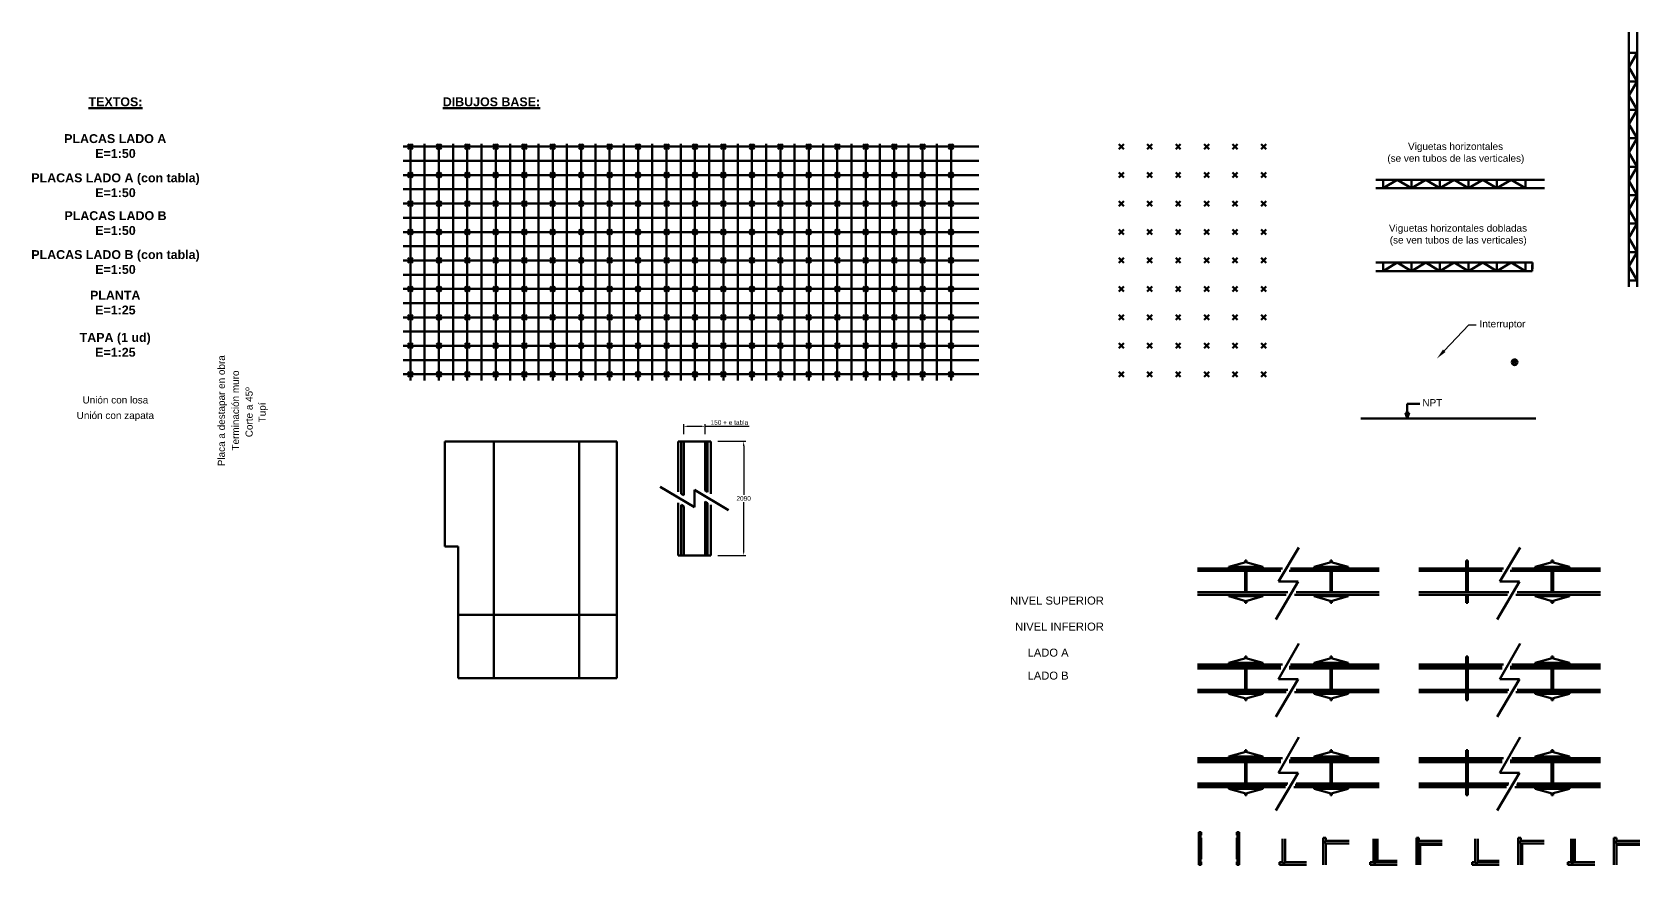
# Model space of a CAD drawing. Header units: millimetres. Extents: x 151209 to 210609, y -6564 to 23880.
# Drawn here: x 158222 to 180820, y -6564 to 5142 of the extents above; entities that cross this region are included whole.
import ezdxf
from ezdxf import colors
from ezdxf.entities.mleader import LeaderData, LeaderLine
from ezdxf.math import Vec2, Vec3

# ---------------------------------------------------------------- set-up
doc = ezdxf.new("R2010")
doc.units = ezdxf.units.MM
doc.header["$MEASUREMENT"] = 0
doc.header["$PDMODE"] = 3
doc.header["$PDSIZE"] = 35
doc.styles.get("Standard").update_dxf_attribs({"font": 'arial.ttf'})
doc.dimstyles.get("Standard").update_dxf_attribs({"dimtxt": 65, "dimasz": 65, "dimexe": 30, "dimexo": 100, "dimgap": 20, "dimtad": 1, "dimtih": 1, "dimtoh": 1, "dimdec": 0, "dimzin": 0, "dimdsep": 46, "dimtxsty": 'Standard', "dimcen": 0.09, "dimadec": 0, "dimazin": 0, "dimtfac": 1, "dimtdec": 0, "dimtofl": 0, "dimtmove": 0, "dimatfit": 3, "dimfxl": 1, "dimtolj": 1, "dimtzin": 0, "dimarcsym": 0})

# ---------------------------------------------------------------- blocks, each defined once
blk = doc.blocks.new('*D8')
at = {"color": 0, "lineweight": -2, "transparency": 16777216}
for p, q in [((167380, -510), (167380, -369)), ((167445, -399), (167615, -399)), ((167680, -510), (167680, -369)), ((167680, -399), (168299, -399))]:
    blk.add_line(p, q, dxfattribs=at)
at = {"color": 0, "lineweight": 100, "transparency": 16777216}
for points in [[(167445, -388), (167445, -410), (167380, -399)], [(167615, -388), (167615, -410), (167680, -399)]]:
    blk.add_solid(points, dxfattribs=at)
at = {"layer": 'Defpoints', "color": 0, "lineweight": 100, "transparency": 16777216}
for p in [(167680, -399), (167380, -610), (167680, -610)]:
    blk.add_point(p, dxfattribs=at)
at = {"color": 0, "lineweight": 100, "transparency": 16777216, "insert": (168022, -346), "char_height": 65, "attachment_point": 5}
blk.add_mtext('\\A1;150 + e tabla', dxfattribs=at)
blk = doc.blocks.new('*D9')
at = {"color": 0, "lineweight": -2, "transparency": 16777216}
for p, q in [((167860, -610), (168253, -610)), ((168223, -675), (168223, -1360)), ((168223, -2150), (168223, -1466)), ((167860, -2215), (168253, -2215))]:
    blk.add_line(p, q, dxfattribs=at)
at = {"color": 0, "lineweight": 100, "transparency": 16777216}
for points in [[(168212, -675), (168234, -675), (168223, -610)], [(168212, -2150), (168234, -2150), (168223, -2215)]]:
    blk.add_solid(points, dxfattribs=at)
at = {"layer": 'Defpoints', "color": 0, "lineweight": 100, "transparency": 16777216}
for p in [(167760, -610), (167760, -2215), (168223, -2215)]:
    blk.add_point(p, dxfattribs=at)
at = {"color": 0, "lineweight": 100, "transparency": 16777216, "insert": (168223, -1413), "char_height": 65, "attachment_point": 5}
blk.add_mtext('\\A1;2090', dxfattribs=at)

msp = doc.modelspace()

# ---------------------------------------------------------------- hatches: boundary and pattern name
at = {"lineweight": 100}
h = msp.add_hatch(color=8, dxfattribs=at)
h.dxf.hatch_style = 1
h.paths.add_polyline_path([(167380.5, -1524.1), (167344.5, -1502.7), (167344.5, -2215.4), (167380.5, -2215.4)])
h.paths.add_polyline_path([(167380.5, -610.1), (167344.5, -610.1), (167344.5, -1347.6), (167380.5, -1369)])
h.paths.add_polyline_path([(167716.5, -610.1), (167680.5, -610.1), (167680.5, -1301.4), (167716.5, -1322.8)])
h.paths.add_polyline_path([(167716.5, -1477.9), (167680.5, -1456.5), (167680.5, -2215.4), (167716.5, -2215.4)])

# ---------------------------------------------------------------- linework, layer by layer
for p, q in [((180663.6, 1560.8), (180663.6, 5142.4)), ((180783.6, 1560.8), (180783.6, 5142.4)), ((180663.6, 4850.8), (180783.6, 4850.8)), ((180663.6, 4650.8), (180783.6, 4850.8)), ((180783.6, 4450.8), (180663.6, 4650.8)), ((180663.6, 4450.8), (180783.6, 4450.8)), ((180663.6, 4250.8), (180783.6, 4450.8)), ((180783.6, 4050.8), (180663.6, 4250.8)), ((180663.6, 4050.8), (180783.6, 4050.8)), ((180663.6, 3850.8), (180783.6, 4050.8)), ((180783.6, 3650.8), (180663.6, 3850.8)), ((180663.6, 3650.8), (180783.6, 3650.8)), ((180663.6, 3450.8), (180783.6, 3650.8)), ((180783.6, 3250.8), (180663.6, 3450.8)), ((180663.6, 3250.8), (180783.6, 3250.8)), ((180663.6, 3050.8), (180783.6, 3250.8)), ((177110.7, 3067.4), (179480.7, 3067.4)), ((177110.7, 2947.4), (179480.7, 2947.4)), ((177210.7, 2947.4), (177410.7, 3067.4)), ((177210.7, 2947.4), (177210.7, 3067.4)), ((177410.7, 3067.4), (177610.7, 2947.4)), ((177610.7, 2947.4), (177810.7, 3067.4)), ((177610.7, 2947.4), (177610.7, 3067.4)), ((177810.7, 3067.4), (178010.7, 2947.4)), ((178010.7, 2947.4), (178210.7, 3067.4)), ((178010.7, 2947.4), (178010.7, 3067.4)), ((178210.7, 3067.4), (178410.7, 2947.4)), ((178410.7, 2947.4), (178610.7, 3067.4)), ((178410.7, 2947.4), (178410.7, 3067.4)), ((178610.7, 3067.4), (178810.7, 2947.4)), ((178810.7, 2947.4), (179010.7, 3067.4)), ((178810.7, 2947.4), (178810.7, 3067.4)), ((179010.7, 3067.4), (179210.7, 2947.4)), ((179210.7, 2947.4), (179210.7, 3067.4)), ((180783.6, 2850.8), (180663.6, 3050.8)), ((180663.6, 2850.8), (180783.6, 2850.8)), ((180663.6, 2650.8), (180783.6, 2850.8)), ((180783.6, 2450.8), (180663.6, 2650.8)), ((180663.6, 2450.8), (180783.6, 2450.8)), ((180663.6, 2250.8), (180783.6, 2450.8)), ((180783.6, 2050.8), (180663.6, 2250.8)), ((180663.6, 2050.8), (180783.6, 2050.8)), ((180663.6, 1850.8), (180783.6, 2050.8)), ((177110.7, 1902), (179310.7, 1902)), ((177210.7, 1782), (177410.7, 1902)), ((177210.7, 1782), (177210.7, 1902)), ((177410.7, 1902), (177610.7, 1782)), ((177610.7, 1782), (177810.7, 1902)), ((177610.7, 1782), (177610.7, 1902)), ((177810.7, 1902), (178010.7, 1782)), ((178010.7, 1782), (178210.7, 1902)), ((178010.7, 1782), (178010.7, 1902)), ((178210.7, 1902), (178410.7, 1782)), ((178410.7, 1782), (178610.7, 1902)), ((178410.7, 1782), (178410.7, 1902)), ((178610.7, 1902), (178810.7, 1782)), ((178810.7, 1782), (179010.7, 1902)), ((178810.7, 1782), (178810.7, 1902)), ((179010.7, 1902), (179210.7, 1782)), ((179210.7, 1782), (179210.7, 1902)), ((179304.2, 1782), (179304.2, 1871.9)), ((179310.7, 1902), (179310.7, 1816.3)), ((180783.6, 1650.8), (180663.6, 1850.8)), ((177110.7, 1782), (179304.2, 1782)), ((180663.6, 1650.8), (180783.6, 1650.8)), ((179088.5, 474.5), (179032.1, 530.9)), ((179088.5, 530.9), (179032.1, 474.5)), ((177550.9, -290.2), (177525.5, -209)), ((177576.4, -209), (177525.5, -209)), ((177550.9, -290.2), (177550.9, -80.8)), ((177550.9, -80.8), (177728.6, -80.8)), ((177550.9, -290.2), (177576.4, -209)), ((179359.6, -290.2), (176897.4, -290.2)), ((167530.5, -1535.7), (167049.9, -1250)), ((168011, -1575.5), (167530.5, -1289.8)), ((167530.5, -1289.8), (167530.5, -1535.7)), ((176028.4, -2102.2), (175742.7, -2582.7)), ((179137.6, -2102.2), (178851.9, -2582.7)), ((175040.5, -2376.7), (175280.5, -2308)), ((175040.5, -2396.7), (175040.5, -2376.7)), ((175040.5, -2376.7), (175520.5, -2376.7)), ((175270.5, -2286.7), (175290.5, -2286.7)), ((175270.5, -2310.8), (175270.5, -2286.7)), ((175270.5, -2732.7), (175270.5, -2432.7)), ((175280.5, -2308), (175520.5, -2376.7)), ((175290.5, -2310.8), (175290.5, -2286.7)), ((175290.5, -2732.7), (175290.5, -2432.7)), ((175520.5, -2396.7), (175520.5, -2376.7)), ((176240.5, -2376.7), (176480.5, -2308)), ((176240.5, -2396.7), (176240.5, -2376.7)), ((176240.5, -2376.7), (176720.5, -2376.7)), ((176490.5, -2286.7), (176470.5, -2286.7)), ((176470.5, -2310.8), (176470.5, -2286.7)), ((176470.5, -2732.7), (176470.5, -2432.7)), ((176480.5, -2308), (176720.5, -2376.7)), ((176490.5, -2310.8), (176490.5, -2286.7)), ((176490.5, -2732.7), (176490.5, -2432.7)), ((176720.5, -2396.7), (176720.5, -2376.7)), ((178379.8, -2286.7), (178399.8, -2286.7)), ((178379.8, -2396.7), (178379.8, -2286.7)), ((178379.8, -2732.7), (178379.8, -2432.7)), ((178399.8, -2396.7), (178399.8, -2286.7)), ((178399.8, -2732.7), (178399.8, -2432.7)), ((179349.8, -2376.7), (179589.8, -2308)), ((179349.8, -2396.7), (179349.8, -2376.7)), ((179349.8, -2376.7), (179829.8, -2376.7)), ((179579.8, -2310.8), (179579.8, -2286.7)), ((179599.8, -2286.7), (179579.8, -2286.7)), ((179579.8, -2732.7), (179579.8, -2432.7)), ((179589.8, -2308), (179829.8, -2376.7)), ((179599.8, -2310.8), (179599.8, -2286.7)), ((179599.8, -2732.7), (179599.8, -2432.7)), ((179829.8, -2396.7), (179829.8, -2376.7)), ((176018.4, -2582.7), (175702.9, -3113.3)), ((175742.7, -2582.7), (176018.4, -2582.7)), ((179127.6, -2582.7), (178812.1, -3113.3)), ((178851.9, -2582.7), (179127.6, -2582.7)), ((175040.5, -2768.7), (175040.5, -2788.7)), ((175040.5, -2788.7), (175520.5, -2788.7)), ((175040.5, -2788.7), (175280.5, -2857.5)), ((175270.5, -2878.7), (175270.5, -2854.6)), ((175270.5, -2878.7), (175290.5, -2878.7)), ((175280.5, -2857.5), (175520.5, -2788.7)), ((175290.5, -2878.7), (175290.5, -2854.6)), ((175520.5, -2768.7), (175520.5, -2788.7)), ((176240.5, -2768.7), (176240.5, -2788.7)), ((176240.5, -2788.7), (176720.5, -2788.7)), ((176240.5, -2788.7), (176480.5, -2857.5)), ((176470.5, -2878.7), (176470.5, -2854.6)), ((176490.5, -2878.7), (176470.5, -2878.7)), ((176480.5, -2857.5), (176720.5, -2788.7)), ((176490.5, -2878.7), (176490.5, -2854.6)), ((176720.5, -2768.7), (176720.5, -2788.7)), ((178379.8, -2878.7), (178379.8, -2768.7)), ((178379.8, -2878.7), (178399.8, -2878.7)), ((178399.8, -2878.7), (178399.8, -2768.7)), ((179349.8, -2768.7), (179349.8, -2788.7)), ((179349.8, -2788.7), (179829.8, -2788.7)), ((179349.8, -2788.7), (179589.8, -2857.5)), ((179579.8, -2878.7), (179579.8, -2854.6)), ((179599.8, -2878.7), (179579.8, -2878.7)), ((179603.1, -2768.7), (179589.8, -2768.7)), ((179589.8, -2857.5), (179829.8, -2788.7)), ((179599.8, -2878.7), (179599.8, -2854.6)), ((179829.8, -2768.7), (179829.8, -2788.7)), ((176028.4, -3451.4), (175742.7, -3951.9)), ((179137.6, -3451.4), (178851.9, -3951.9)), ((175040.5, -3725.9), (175280.5, -3657.1)), ((175040.5, -3745.9), (175040.5, -3725.9)), ((175040.5, -3725.9), (175520.5, -3725.9)), ((175270.5, -3660), (175270.5, -3635.9)), ((175270.5, -3635.9), (175290.5, -3635.9)), ((175270.5, -4101.9), (175270.5, -3801.9)), ((175280.5, -3657.1), (175520.5, -3725.9)), ((175290.5, -3660), (175290.5, -3635.9)), ((175290.5, -4101.9), (175290.5, -3801.9)), ((175520.5, -3745.9), (175520.5, -3725.9)), ((176240.5, -3725.9), (176480.5, -3657.1)), ((176240.5, -3745.9), (176240.5, -3725.9)), ((176240.5, -3725.9), (176720.5, -3725.9)), ((176470.5, -3660), (176470.5, -3635.9)), ((176490.5, -3635.9), (176470.5, -3635.9)), ((176470.5, -4101.9), (176470.5, -3801.9)), ((176480.5, -3657.1), (176720.5, -3725.9)), ((176490.5, -3660), (176490.5, -3635.9)), ((176490.5, -4101.9), (176490.5, -3801.9)), ((176720.5, -3745.9), (176720.5, -3725.9)), ((178379.8, -3745.9), (178379.8, -3635.9)), ((178379.8, -3635.9), (178399.8, -3635.9)), ((178379.8, -4101.9), (178379.8, -3801.9)), ((178399.8, -3745.9), (178399.8, -3635.9)), ((178399.8, -4101.9), (178399.8, -3801.9)), ((179349.8, -3725.9), (179589.8, -3657.1)), ((179349.8, -3745.9), (179349.8, -3725.9)), ((179349.8, -3725.9), (179829.8, -3725.9)), ((179579.8, -3660), (179579.8, -3635.9)), ((179599.8, -3635.9), (179579.8, -3635.9)), ((179579.8, -4101.9), (179579.8, -3801.9)), ((179589.8, -3657.1), (179829.8, -3725.9)), ((179599.8, -3660), (179599.8, -3635.9)), ((179599.8, -4101.9), (179599.8, -3801.9)), ((179829.8, -3745.9), (179829.8, -3725.9)), ((176018.4, -3951.9), (175702.9, -4482.4)), ((175742.7, -3951.9), (176018.4, -3951.9)), ((179127.6, -3951.9), (178812.1, -4482.4)), ((178851.9, -3951.9), (179127.6, -3951.9)), ((175040.5, -4137.9), (175040.5, -4157.9)), ((175040.5, -4157.9), (175520.5, -4157.9)), ((175040.5, -4157.9), (175280.5, -4226.6)), ((175270.5, -4247.9), (175270.5, -4223.8)), ((175270.5, -4247.9), (175290.5, -4247.9)), ((175280.5, -4226.6), (175520.5, -4157.9)), ((175290.5, -4247.9), (175290.5, -4223.8)), ((175520.5, -4137.9), (175520.5, -4157.9)), ((176240.5, -4137.9), (176240.5, -4157.9)), ((176240.5, -4157.9), (176720.5, -4157.9)), ((176240.5, -4157.9), (176480.5, -4226.6)), ((176470.5, -4247.9), (176470.5, -4223.8)), ((176490.5, -4247.9), (176470.5, -4247.9)), ((176480.5, -4226.6), (176720.5, -4157.9)), ((176490.5, -4247.9), (176490.5, -4223.8)), ((176720.5, -4137.9), (176720.5, -4157.9)), ((178379.8, -4247.9), (178379.8, -4137.9)), ((178379.8, -4247.9), (178399.8, -4247.9)), ((178399.8, -4247.9), (178399.8, -4137.9)), ((179349.8, -4137.9), (179349.8, -4157.9)), ((179349.8, -4157.9), (179829.8, -4157.9)), ((179349.8, -4157.9), (179589.8, -4226.6)), ((179579.8, -4247.9), (179579.8, -4223.8)), ((179599.8, -4247.9), (179579.8, -4247.9)), ((179603.1, -4137.9), (179589.8, -4137.9)), ((179589.8, -4226.6), (179829.8, -4157.9)), ((179599.8, -4247.9), (179599.8, -4223.8)), ((179829.8, -4137.9), (179829.8, -4157.9)), ((175270.5, -4976.3), (175270.5, -4952.2)), ((175270.5, -4952.2), (175290.5, -4952.2)), ((175290.5, -4976.3), (175290.5, -4952.2)), ((176028.4, -4767.7), (175742.7, -5268.2)), ((176470.5, -4976.3), (176470.5, -4952.2)), ((176490.5, -4952.2), (176470.5, -4952.2)), ((176490.5, -4976.3), (176490.5, -4952.2)), ((178379.8, -5062.2), (178379.8, -4952.2)), ((178379.8, -4952.2), (178399.8, -4952.2)), ((178399.8, -5062.2), (178399.8, -4952.2)), ((179137.6, -4767.7), (178851.9, -5268.2)), ((179579.8, -4976.3), (179579.8, -4952.2)), ((179599.8, -4952.2), (179579.8, -4952.2)), ((179599.8, -4976.3), (179599.8, -4952.2)), ((175040.5, -5042.2), (175280.5, -4973.5)), ((175040.5, -5062.2), (175040.5, -5042.2)), ((175040.5, -5042.2), (175520.5, -5042.2)), ((175270.5, -5418.2), (175270.5, -5118.2)), ((175280.5, -4973.5), (175520.5, -5042.2)), ((175290.5, -5418.2), (175290.5, -5118.2)), ((175520.5, -5062.2), (175520.5, -5042.2)), ((176240.5, -5042.2), (176480.5, -4973.5)), ((176240.5, -5062.2), (176240.5, -5042.2)), ((176240.5, -5042.2), (176720.5, -5042.2)), ((176470.5, -5418.2), (176470.5, -5118.2)), ((176480.5, -4973.5), (176720.5, -5042.2)), ((176490.5, -5418.2), (176490.5, -5118.2)), ((176720.5, -5062.2), (176720.5, -5042.2)), ((178379.8, -5418.2), (178379.8, -5118.2)), ((178399.8, -5418.2), (178399.8, -5118.2)), ((179349.8, -5042.2), (179589.8, -4973.5)), ((179349.8, -5062.2), (179349.8, -5042.2)), ((179349.8, -5042.2), (179829.8, -5042.2)), ((179579.8, -5418.2), (179579.8, -5118.2)), ((179589.8, -4973.5), (179829.8, -5042.2)), ((179599.8, -5418.2), (179599.8, -5118.2)), ((179829.8, -5062.2), (179829.8, -5042.2)), ((176018.4, -5268.2), (175702.9, -5798.7)), ((175742.7, -5268.2), (176018.4, -5268.2)), ((179127.6, -5268.2), (178812.1, -5798.7)), ((178851.9, -5268.2), (179127.6, -5268.2)), ((175040.5, -5474.2), (175040.5, -5494.2)), ((175040.5, -5494.2), (175520.5, -5494.2)), ((175040.5, -5494.2), (175280.5, -5563)), ((175270.5, -5584.2), (175270.5, -5560.1)), ((175270.5, -5584.2), (175290.5, -5584.2)), ((175280.5, -5563), (175520.5, -5494.2)), ((175290.5, -5584.2), (175290.5, -5560.1)), ((175520.5, -5474.2), (175520.5, -5494.2)), ((176240.5, -5474.2), (176240.5, -5494.2)), ((176240.5, -5494.2), (176720.5, -5494.2)), ((176240.5, -5494.2), (176480.5, -5563)), ((176470.5, -5584.2), (176470.5, -5560.1)), ((176490.5, -5584.2), (176470.5, -5584.2)), ((176480.5, -5563), (176720.5, -5494.2)), ((176490.5, -5584.2), (176490.5, -5560.1)), ((176720.5, -5474.2), (176720.5, -5494.2)), ((178379.8, -5584.2), (178379.8, -5474.2)), ((178379.8, -5584.2), (178399.8, -5584.2)), ((178399.8, -5584.2), (178399.8, -5474.2)), ((179349.8, -5474.2), (179349.8, -5494.2)), ((179349.8, -5494.2), (179829.8, -5494.2)), ((179349.8, -5494.2), (179589.8, -5563)), ((179579.8, -5584.2), (179579.8, -5560.1)), ((179599.8, -5584.2), (179579.8, -5584.2)), ((179589.8, -5563), (179829.8, -5494.2)), ((179599.8, -5584.2), (179599.8, -5560.1)), ((179829.8, -5474.2), (179829.8, -5494.2))]:
    msp.add_line(p, q, dxfattribs=at)
at = {"color": 1, "lineweight": 100}
for p, q in [((163438.7, 3532.8), (171530.7, 3532.8)), ((163538.7, 242.8), (163538.7, 3572.8)), ((163938.7, 242.8), (163938.7, 3572.8)), ((164338.7, 242.8), (164338.7, 3572.8)), ((164738.7, 242.8), (164738.7, 3572.8)), ((165138.7, 242.8), (165138.7, 3572.8)), ((165538.7, 242.8), (165538.7, 3572.8)), ((165938.7, 242.8), (165938.7, 3572.8)), ((166338.7, 242.8), (166338.7, 3572.8)), ((166738.7, 242.8), (166738.7, 3572.8)), ((167138.7, 242.8), (167138.7, 3572.8)), ((167538.7, 242.8), (167538.7, 3572.8)), ((167938.7, 242.8), (167938.7, 3572.8)), ((168338.7, 242.8), (168338.7, 3572.8)), ((168738.7, 242.8), (168738.7, 3572.8)), ((169138.7, 242.8), (169138.7, 3572.8)), ((169538.7, 242.8), (169538.7, 3572.8)), ((169938.7, 242.8), (169938.7, 3572.8)), ((170338.7, 242.8), (170338.7, 3572.8)), ((170738.7, 242.8), (170738.7, 3572.8)), ((171138.7, 242.8), (171138.7, 3572.8)), ((163438.7, 332.8), (171530.7, 332.8))]:
    msp.add_line(p, q, dxfattribs=at)
at = {"color": 4, "lineweight": 100}
for p, q in [((163738.7, 242.8), (163738.7, 3572.8)), ((164138.7, 242.8), (164138.7, 3572.8)), ((164538.7, 242.8), (164538.7, 3572.8)), ((164938.7, 242.8), (164938.7, 3572.8)), ((165338.7, 242.8), (165338.7, 3572.8)), ((165738.7, 242.8), (165738.7, 3572.8)), ((166138.7, 242.8), (166138.7, 3572.8)), ((166538.7, 242.8), (166538.7, 3572.8)), ((166938.7, 242.8), (166938.7, 3572.8)), ((167338.7, 242.8), (167338.7, 3572.8)), ((167738.7, 242.8), (167738.7, 3572.8)), ((168138.7, 242.8), (168138.7, 3572.8)), ((168538.7, 242.8), (168538.7, 3572.8)), ((168938.7, 242.8), (168938.7, 3572.8)), ((169338.7, 242.8), (169338.7, 3572.8)), ((169738.7, 242.8), (169738.7, 3572.8)), ((170138.7, 242.8), (170138.7, 3572.8)), ((170538.7, 242.8), (170538.7, 3572.8)), ((170938.7, 242.8), (170938.7, 3572.8)), ((163438.7, 3332.8), (171530.7, 3332.8)), ((163438.7, 3132.8), (171530.7, 3132.8)), ((163438.7, 2932.8), (171530.7, 2932.8)), ((163438.7, 2732.8), (171530.7, 2732.8)), ((163438.7, 2532.8), (171530.7, 2532.8)), ((163438.7, 2332.8), (171530.7, 2332.8)), ((163438.7, 2132.8), (171530.7, 2132.8)), ((163438.7, 1932.8), (171530.7, 1932.8)), ((163438.7, 1732.8), (171530.7, 1732.8)), ((163438.7, 1532.8), (171530.7, 1532.8)), ((163438.7, 1332.8), (171530.7, 1332.8)), ((163438.7, 1132.8), (171530.7, 1132.8)), ((163438.7, 932.8), (171530.7, 932.8)), ((163438.7, 732.8), (171530.7, 732.8)), ((163438.7, 532.8), (171530.7, 532.8))]:
    msp.add_line(p, q, dxfattribs=at)
at = {"color": 2, "lineweight": 100}
for p, q in [((166438.2, -610.1), (164022.2, -610.1)), ((164022.2, -2090.1), (164022.2, -610.1)), ((164712.2, -610.1), (164712.2, -3940.1)), ((165912.2, -610.1), (165912.2, -3940.1)), ((166438.2, -3940.1), (166438.2, -610.1)), ((167300.5, -610.1), (167760.5, -610.1)), ((167300.5, -610.1), (167300.5, -1321.4)), ((167344.5, -610.1), (167344.5, -1347.6)), ((167380.5, -610.1), (167380.5, -1369)), ((167680.5, -610.1), (167680.5, -1301.4)), ((167716.5, -610.1), (167716.5, -1322.8)), ((167760.5, -610.1), (167760.5, -1349)), ((167344.5, -1347.6), (167380.5, -1369)), ((167680.5, -1301.4), (167716.5, -1322.8)), ((167300.5, -2215.4), (167300.5, -1476.5)), ((167344.5, -2215.4), (167344.5, -1502.7)), ((167344.5, -1502.7), (167380.5, -1524.1)), ((167380.5, -2215.4), (167380.5, -1524.1)), ((167680.5, -2215.4), (167680.5, -1456.5)), ((167680.5, -1456.5), (167716.5, -1477.9)), ((167716.5, -2215.4), (167716.5, -1477.9)), ((167760.5, -2215.4), (167760.5, -1504.1)), ((164212.2, -2090.1), (164022.2, -2090.1)), ((164212.2, -3940.1), (164212.2, -2090.1)), ((167300.5, -2215.4), (167760.5, -2215.4)), ((174603.2, -2396.7), (175795.1, -2396.7)), ((174603.2, -2432.7), (175773.7, -2432.7)), ((175890.1, -2432.7), (177157.9, -2432.7)), ((175911.5, -2396.7), (177157.9, -2396.7)), ((177712.4, -2396.7), (178904.4, -2396.7)), ((177712.4, -2432.7), (178882.9, -2432.7)), ((178999.3, -2432.7), (180267.1, -2432.7)), ((179020.7, -2396.7), (180267.1, -2396.7)), ((174603.2, -2732.7), (175871, -2732.7)), ((174603.2, -2768.7), (175849.6, -2768.7)), ((175965.9, -2768.7), (177157.9, -2768.7)), ((175987.3, -2732.7), (177157.9, -2732.7)), ((177712.4, -2732.7), (178980.2, -2732.7)), ((177712.4, -2768.7), (178958.8, -2768.7)), ((179075.2, -2768.7), (180267.1, -2768.7)), ((179096.6, -2732.7), (180267.1, -2732.7)), ((166438.2, -3050.1), (164212.2, -3050.1)), ((174603.2, -3745.9), (175795.1, -3745.9)), ((174603.2, -3781.9), (175773.7, -3781.9)), ((174603.2, -3801.9), (175773.7, -3801.9)), ((175890.1, -3781.9), (177157.9, -3781.9)), ((175890.1, -3801.9), (177157.9, -3801.9)), ((175911.5, -3745.9), (177157.9, -3745.9)), ((177712.4, -3745.9), (178904.4, -3745.9)), ((177712.4, -3781.9), (178882.9, -3781.9)), ((177712.4, -3801.9), (178882.9, -3801.9)), ((178999.3, -3781.9), (180267.1, -3781.9)), ((178999.3, -3801.9), (180267.1, -3801.9)), ((179020.7, -3745.9), (180267.1, -3745.9)), ((166438.2, -3940.1), (164212.2, -3940.1)), ((174603.2, -4101.9), (175871, -4101.9)), ((174603.2, -4137.9), (175849.6, -4137.9)), ((175965.9, -4137.9), (177157.9, -4137.9)), ((175987.3, -4101.9), (177157.9, -4101.9)), ((177712.4, -4101.9), (178980.2, -4101.9)), ((177712.4, -4137.9), (178958.8, -4137.9)), ((179075.2, -4137.9), (180267.1, -4137.9)), ((179096.6, -4101.9), (180267.1, -4101.9)), ((174603.2, -5062.2), (175795.1, -5062.2)), ((174603.2, -5098.2), (175773.7, -5098.2)), ((174603.2, -5118.2), (175773.7, -5118.2)), ((175890.1, -5098.2), (177157.9, -5098.2)), ((175890.1, -5118.2), (177157.9, -5118.2)), ((175911.5, -5062.2), (177157.9, -5062.2)), ((177712.4, -5062.2), (178904.4, -5062.2)), ((177712.4, -5098.2), (178882.9, -5098.2)), ((177712.4, -5118.2), (178882.9, -5118.2)), ((178999.3, -5098.2), (180267.1, -5098.2)), ((178999.3, -5118.2), (180267.1, -5118.2)), ((179020.7, -5062.2), (180267.1, -5062.2)), ((174603.2, -5418.2), (175871, -5418.2)), ((175987.3, -5418.2), (177157.9, -5418.2)), ((177712.4, -5418.2), (178980.2, -5418.2)), ((179096.6, -5418.2), (180267.1, -5418.2)), ((174603.2, -5438.2), (175859.1, -5438.2)), ((174603.2, -5474.2), (175837.7, -5474.2)), ((175954, -5474.2), (177157.9, -5474.2)), ((175975.5, -5438.2), (177157.9, -5438.2)), ((177712.4, -5438.2), (178968.3, -5438.2)), ((177712.4, -5474.2), (178946.9, -5474.2)), ((179063.3, -5474.2), (180267.1, -5474.2)), ((179084.7, -5438.2), (180267.1, -5438.2)), ((174619.9, -6564.1), (174619.9, -6104.1)), ((174619.9, -6104.1), (174655.9, -6104.1)), ((174643.9, -6184.1), (174643.9, -6148.1)), ((174655.9, -6148.1), (174655.9, -6104.1)), ((174655.9, -6484.1), (174655.9, -6184.1)), ((175153, -6148.1), (175153, -6104.1)), ((175189, -6104.1), (175153, -6104.1)), ((175153, -6484.1), (175153, -6184.1)), ((175165, -6184.1), (175165, -6148.1)), ((175189, -6564.1), (175189, -6104.1)), ((175798, -6540.1), (175798, -6200.3)), ((175834, -6540.1), (175834, -6200.3)), ((176369, -6184.1), (176369, -6564.1)), ((176369, -6184.1), (176405, -6184.1)), ((176393, -6228.1), (176393, -6264.1)), ((176393, -6228.1), (176732.8, -6228.1)), ((176393, -6264.1), (176732.8, -6264.1)), ((176405, -6184.1), (176405, -6228.1)), ((176405, -6264.1), (176405, -6564.1)), ((177074.5, -6540.1), (177074.5, -6200.3)), ((177110.5, -6540.1), (177110.5, -6200.3)), ((177130.5, -6508.1), (177130.5, -6200.3)), ((177678.4, -6184.1), (177678.4, -6564.1)), ((177678.4, -6184.1), (177714.4, -6184.1)), ((177702.4, -6228.1), (177702.4, -6264.1)), ((177702.4, -6228.1), (178042.2, -6228.1)), ((177702.4, -6264.1), (178042.2, -6264.1)), ((177714.4, -6184.1), (177714.4, -6228.1)), ((177714.4, -6264.1), (177714.4, -6564.1)), ((177734.4, -6264.1), (177734.4, -6564.1)), ((177734.4, -6284.1), (178042.2, -6284.1)), ((178507.1, -6540.1), (178507.1, -6200.3)), ((178543.1, -6540.1), (178543.1, -6200.3)), ((179111.1, -6184.1), (179111.1, -6564.1)), ((179111.1, -6184.1), (179147.1, -6184.1)), ((179135.1, -6228.1), (179135.1, -6264.1)), ((179135.1, -6228.1), (179474.8, -6228.1)), ((179135.1, -6264.1), (179474.8, -6264.1)), ((179147.1, -6184.1), (179147.1, -6228.1)), ((179147.1, -6264.1), (179147.1, -6564.1)), ((179167.1, -6264.1), (179167.1, -6564.1)), ((179852.3, -6540.1), (179852.3, -6200.3)), ((179888.3, -6540.1), (179888.3, -6200.3)), ((179908.3, -6528.1), (179908.3, -6200.3)), ((180456.2, -6184.1), (180456.2, -6564.1)), ((180456.2, -6184.1), (180492.2, -6184.1)), ((180480.2, -6228.1), (180480.2, -6264.1)), ((180480.2, -6228.1), (180820, -6228.1)), ((180480.2, -6264.1), (180820, -6264.1)), ((180492.2, -6184.1), (180492.2, -6228.1)), ((180492.2, -6264.1), (180492.2, -6564.1)), ((180492.2, -6284.1), (180820, -6284.1)), ((174643.9, -6520.1), (174643.9, -6484.1)), ((174655.9, -6564.1), (174655.9, -6520.1)), ((175153, -6564.1), (175153, -6520.1)), ((175165, -6520.1), (175165, -6484.1)), ((175754, -6564.1), (175754, -6528.1)), ((175754, -6528.1), (175798, -6528.1)), ((175798, -6540.1), (175834, -6540.1)), ((175834, -6528.1), (176134, -6528.1)), ((177030.5, -6564.1), (177030.5, -6528.1)), ((177030.5, -6528.1), (177074.5, -6528.1)), ((177074.5, -6540.1), (177110.5, -6540.1)), ((177110.5, -6508.1), (177410.5, -6508.1)), ((177110.5, -6528.1), (177410.5, -6528.1)), ((178463.1, -6564.1), (178463.1, -6528.1)), ((178463.1, -6528.1), (178507.1, -6528.1)), ((178507.1, -6540.1), (178543.1, -6540.1)), ((178543.1, -6508.1), (178843.1, -6508.1)), ((178543.1, -6528.1), (178843.1, -6528.1)), ((179808.3, -6564.1), (179808.3, -6528.1)), ((179808.3, -6528.1), (179852.3, -6528.1)), ((179852.3, -6540.1), (179888.3, -6540.1)), ((179888.3, -6528.1), (180188.3, -6528.1)), ((174619.9, -6564.1), (174655.9, -6564.1)), ((175189, -6564.1), (175153, -6564.1)), ((175754, -6564.1), (176134, -6564.1)), ((177030.5, -6564.1), (177410.5, -6564.1)), ((178463.1, -6564.1), (178843.1, -6564.1)), ((179808.3, -6564.1), (180188.3, -6564.1))]:
    msp.add_line(p, q, dxfattribs=at)
at = {"lineweight": 100}
msp.add_circle((179060.3, 502.7), 39.9, dxfattribs=at)
for p in [(163538.7, 3532.8), (163938.7, 3532.8), (164338.7, 3532.8), (164738.7, 3532.8), (165138.7, 3532.8), (165538.7, 3532.8), (165938.7, 3532.8), (166338.7, 3532.8), (166738.7, 3532.8), (167138.7, 3532.8), (167538.7, 3532.8), (167938.7, 3532.8), (168338.7, 3532.8), (168738.7, 3532.8), (169138.7, 3532.8), (169538.7, 3532.8), (169938.7, 3532.8), (170338.7, 3532.8), (170738.7, 3532.8), (171138.7, 3532.8), (173530.5, 3532.8), (173930.5, 3532.8), (174330.5, 3532.8), (174730.5, 3532.8), (175130.5, 3532.8), (175530.5, 3532.8), (163538.7, 3132.8), (163938.7, 3132.8), (164338.7, 3132.8), (164738.7, 3132.8), (165138.7, 3132.8), (165538.7, 3132.8), (165938.7, 3132.8), (166338.7, 3132.8), (166738.7, 3132.8), (167138.7, 3132.8), (167538.7, 3132.8), (167938.7, 3132.8), (168338.7, 3132.8), (168738.7, 3132.8), (169138.7, 3132.8), (169538.7, 3132.8), (169938.7, 3132.8), (170338.7, 3132.8), (170738.7, 3132.8), (171138.7, 3132.8), (173530.5, 3132.8), (173930.5, 3132.8), (174330.5, 3132.8), (174730.5, 3132.8), (175130.5, 3132.8), (175530.5, 3132.8), (163538.7, 2732.8), (163938.7, 2732.8), (164338.7, 2732.8), (164738.7, 2732.8), (165138.7, 2732.8), (165538.7, 2732.8), (165938.7, 2732.8), (166338.7, 2732.8), (166738.7, 2732.8), (167138.7, 2732.8), (167538.7, 2732.8), (167938.7, 2732.8), (168338.7, 2732.8), (168738.7, 2732.8), (169138.7, 2732.8), (169538.7, 2732.8), (169938.7, 2732.8), (170338.7, 2732.8), (170738.7, 2732.8), (171138.7, 2732.8), (173530.5, 2732.8), (173930.5, 2732.8), (174330.5, 2732.8), (174730.5, 2732.8), (175130.5, 2732.8), (175530.5, 2732.8), (163538.7, 2332.8), (163938.7, 2332.8), (164338.7, 2332.8), (164738.7, 2332.8), (165138.7, 2332.8), (165538.7, 2332.8), (165938.7, 2332.8), (166338.7, 2332.8), (166738.7, 2332.8), (167138.7, 2332.8), (167538.7, 2332.8), (167938.7, 2332.8), (168338.7, 2332.8), (168738.7, 2332.8), (169138.7, 2332.8), (169538.7, 2332.8), (169938.7, 2332.8), (170338.7, 2332.8), (170738.7, 2332.8), (171138.7, 2332.8), (173530.5, 2332.8), (173930.5, 2332.8), (174330.5, 2332.8), (174730.5, 2332.8), (175130.5, 2332.8), (175530.5, 2332.8), (163538.7, 1932.8), (163938.7, 1932.8), (164338.7, 1932.8), (164738.7, 1932.8), (165138.7, 1932.8), (165538.7, 1932.8), (165938.7, 1932.8), (166338.7, 1932.8), (166738.7, 1932.8), (167138.7, 1932.8), (167538.7, 1932.8), (167938.7, 1932.8), (168338.7, 1932.8), (168738.7, 1932.8), (169138.7, 1932.8), (169538.7, 1932.8), (169938.7, 1932.8), (170338.7, 1932.8), (170738.7, 1932.8), (171138.7, 1932.8), (173530.5, 1932.8), (173930.5, 1932.8), (174330.5, 1932.8), (174730.5, 1932.8), (175130.5, 1932.8), (175530.5, 1932.8), (163538.7, 1532.8), (163938.7, 1532.8), (164338.7, 1532.8), (164738.7, 1532.8), (165138.7, 1532.8), (165538.7, 1532.8), (165938.7, 1532.8), (166338.7, 1532.8), (166738.7, 1532.8), (167138.7, 1532.8), (167538.7, 1532.8), (167938.7, 1532.8), (168338.7, 1532.8), (168738.7, 1532.8), (169138.7, 1532.8), (169538.7, 1532.8), (169938.7, 1532.8), (170338.7, 1532.8), (170738.7, 1532.8), (171138.7, 1532.8), (173530.5, 1532.8), (173930.5, 1532.8), (174330.5, 1532.8), (174730.5, 1532.8), (175130.5, 1532.8), (175530.5, 1532.8), (163538.7, 1132.8), (163938.7, 1132.8), (164338.7, 1132.8), (164738.7, 1132.8), (165138.7, 1132.8), (165538.7, 1132.8), (165938.7, 1132.8), (166338.7, 1132.8), (166738.7, 1132.8), (167138.7, 1132.8), (167538.7, 1132.8), (167938.7, 1132.8), (168338.7, 1132.8), (168738.7, 1132.8), (169138.7, 1132.8), (169538.7, 1132.8), (169938.7, 1132.8), (170338.7, 1132.8), (170738.7, 1132.8), (171138.7, 1132.8), (173530.5, 1132.8), (173930.5, 1132.8), (174330.5, 1132.8), (174730.5, 1132.8), (175130.5, 1132.8), (175530.5, 1132.8), (163538.7, 732.8), (163938.7, 732.8), (164338.7, 732.8), (164738.7, 732.8), (165138.7, 732.8), (165538.7, 732.8), (165938.7, 732.8), (166338.7, 732.8), (166738.7, 732.8), (167138.7, 732.8), (167538.7, 732.8), (167938.7, 732.8), (168338.7, 732.8), (168738.7, 732.8), (169138.7, 732.8), (169538.7, 732.8), (169938.7, 732.8), (170338.7, 732.8), (170738.7, 732.8), (171138.7, 732.8), (173530.5, 732.8), (173930.5, 732.8), (174330.5, 732.8), (174730.5, 732.8), (175130.5, 732.8), (175530.5, 732.8), (163538.7, 332.8), (163938.7, 332.8), (164338.7, 332.8), (164738.7, 332.8), (165138.7, 332.8), (165538.7, 332.8), (165938.7, 332.8), (166338.7, 332.8), (166738.7, 332.8), (167138.7, 332.8), (167538.7, 332.8), (167938.7, 332.8), (168338.7, 332.8), (168738.7, 332.8), (169138.7, 332.8), (169538.7, 332.8), (169938.7, 332.8), (170338.7, 332.8), (170738.7, 332.8), (171138.7, 332.8), (173530.5, 332.8), (173930.5, 332.8), (174330.5, 332.8), (174730.5, 332.8), (175130.5, 332.8), (175530.5, 332.8)]:
    msp.add_point(p, dxfattribs=at)

# ---------------------------------------------------------------- texts
for s, width, insert, char_height, attachment_point in [('\\pi1342.1;{\\fArial|b1|i0|c0|p34;\\LTEXTOS:}', 3420.216, (157672.6, 4225.5), 125, 1), ('\\pi1040.9;{\\fArial|b1|i0|c0|p34;\\LDIBUJOS BASE:}', 3420.216, (162952.7, 4225.5), 125, 1), ('\\pi998.9;{\\fArial|b1|i0|c0|p34;PLACAS LADO A\\P\\pi1436.8;E=1:50}', 3420.216, (157672.6, 3708.2), 125, 1), ('\\pi315.66;Viguetas horizontales\\P\\pi24.46;(se ven tubos de las verticales)', 1961.062, (177246, 3586.4), 100, 1), ('\\pi537.4;{\\fArial|b1|i0|c0|p34;PLACAS LADO A (con tabla)\\P\\pi1436.8;E=1:50}', 3420.216, (157672.6, 3156.9), 125, 1), ('\\pi1002.9;{\\fArial|b1|i0|c0|p34;PLACAS LADO B\\P\\pi1436.8;E=1:50}', 3420.216, (157672.6, 2624.9), 125, 1), ('\\pi12.728;Viguetas horizontales dobladas\\P\\pi24.46;(se ven tubos de las verticales)', 1961.062, (177280, 2437.5), 100, 1), ('\\pi537.4;{\\fArial|b1|i0|c0|p34;PLACAS LADO B (con tabla)\\P\\pi1436.8;E=1:50}', 3420.216, (157672.6, 2077.6), 125, 1), ('\\pi1362.7;{\\fArial|b1|i0|c0|p34;PLANTA\\P\\pi1435.1;E=1:25}', 3420.216, (157672.6, 1507.1), 125, 1), ('\\pi1216.9;{\\fArial|b1|i0|c0|p34;TAPA (1 ud)\\P\\pi1435.1;E=1:25}', 3420.216, (157672.6, 912.8), 125, 1), ('\\pi1256.5;Unión con losa', 3420.216, (157672.6, 22.2), 100, 1), ('\\pi1174.9;Unión con zapata', 3420.216, (157672.6, -195.9), 100, 1), ('NPT', 383.155, (178043, -16.3), 100, 3), ('NIVEL SUPERIOR', 1927.626, (173286, -2792.5), 112.5, 3), ('NIVEL INFERIOR', 1927.626, (173286, -3158.5), 112.5, 3), ('LADO A', 1927.626, (172790.3, -3524.5), 112.5, 3), ('LADO B', 1927.626, (172790.3, -3847.5), 112.5, 3)]:
    msp.add_mtext_dynamic_manual_height_columns(s, width=width, gutter_width=1, heights=[0], dxfattribs=dict(at, insert=insert, char_height=char_height, attachment_point=attachment_point))
at = {"lineweight": 100, "char_height": 100, "rotation": 90}
for s, width, insert, attachment_point in [('\\pi208.36;Placa a destapar en obra', 1961.062, (160961.2, -1168.5), 7), ('\\pi421.9;Terminación muro', 1961.062, (161129.9, -1161.5), 7), ('\\pi162.3;Corte a 45º', 1017.771, (161221.1, -714.6), 1), ('\\pi371.13;Tupí', 1017.771, (161405, -714.6), 1)]:
    msp.add_mtext_dynamic_manual_height_columns(s, width=width, gutter_width=1, heights=[0], dxfattribs=dict(at, insert=insert, attachment_point=attachment_point))

# ---------------------------------------------------------------- dimensions: what is measured, and where the dimension line sits
at = {"lineweight": 100}
dim = msp.add_linear_dim(base=(167680.5, -398.8), p1=(167380.5, -610.1), p2=(167680.5, -610.1), text='150 + e tabla', dimstyle='Standard', dxfattribs=at)
dim.commit()
dim.dimension.update_dxf_attribs({"geometry": '*D8', "text_midpoint": (168022.4, -345.6)})
dim = msp.add_linear_dim(base=(168222.9, -2215.4), p1=(167760.5, -610.1), p2=(167760.5, -2215.4), angle=90, text='2090', dimstyle='Standard', dxfattribs=at)
dim.commit()
dim.dimension.update_dxf_attribs({"geometry": '*D9', "text_midpoint": (168222.9, -1412.7)})

# ---------------------------------------------------------------- leaders
ml = msp.add_multileader_mtext('Standard', dxfattribs=at)
ml.set_content('Interruptor', color=256)
ml.set_leader_properties()
ml.build(insert=Vec2(0, 0))
ml.multileader.update_dxf_attribs({"dogleg_length": 100, "arrow_head_size": 150})
ctx = ml.context
ctx.base_point, ctx.char_height, ctx.arrow_head_size, ctx.landing_gap_size, ctx.plane_origin = Vec3(178517.2, 1028.4), 100, 150, 50, Vec3(177967.1, 553.7)
notes = []
notes.append((ctx, [(0, (1, 1, 0), (178417.2, 1028.4), (1, 0), 100, [(0, [(177967.1, 553.7)], 0, [])])]))
ctx.mtext.insert, ctx.mtext.flow_direction = Vec3(178567.2, 1092.3), 5
for ctx, leaders in notes:
    for number, flags, end, landing, length, lines in leaders:
        leader = LeaderData()
        leader.index, (leader.has_last_leader_line, leader.has_dogleg_vector, leader.attachment_direction) = number, flags
        leader.last_leader_point, leader.dogleg_vector, leader.dogleg_length = Vec3(end), Vec3(landing), length
        for number, points, colour, breaks in lines:
            line = LeaderLine()
            line.index, line.vertices, line.color, line.breaks = number, Vec3.list(points), colors.encode_raw_color(colour), breaks
            leader.lines.append(line)
        ctx.leaders.append(leader)

doc.saveas('drawing.dxf')
